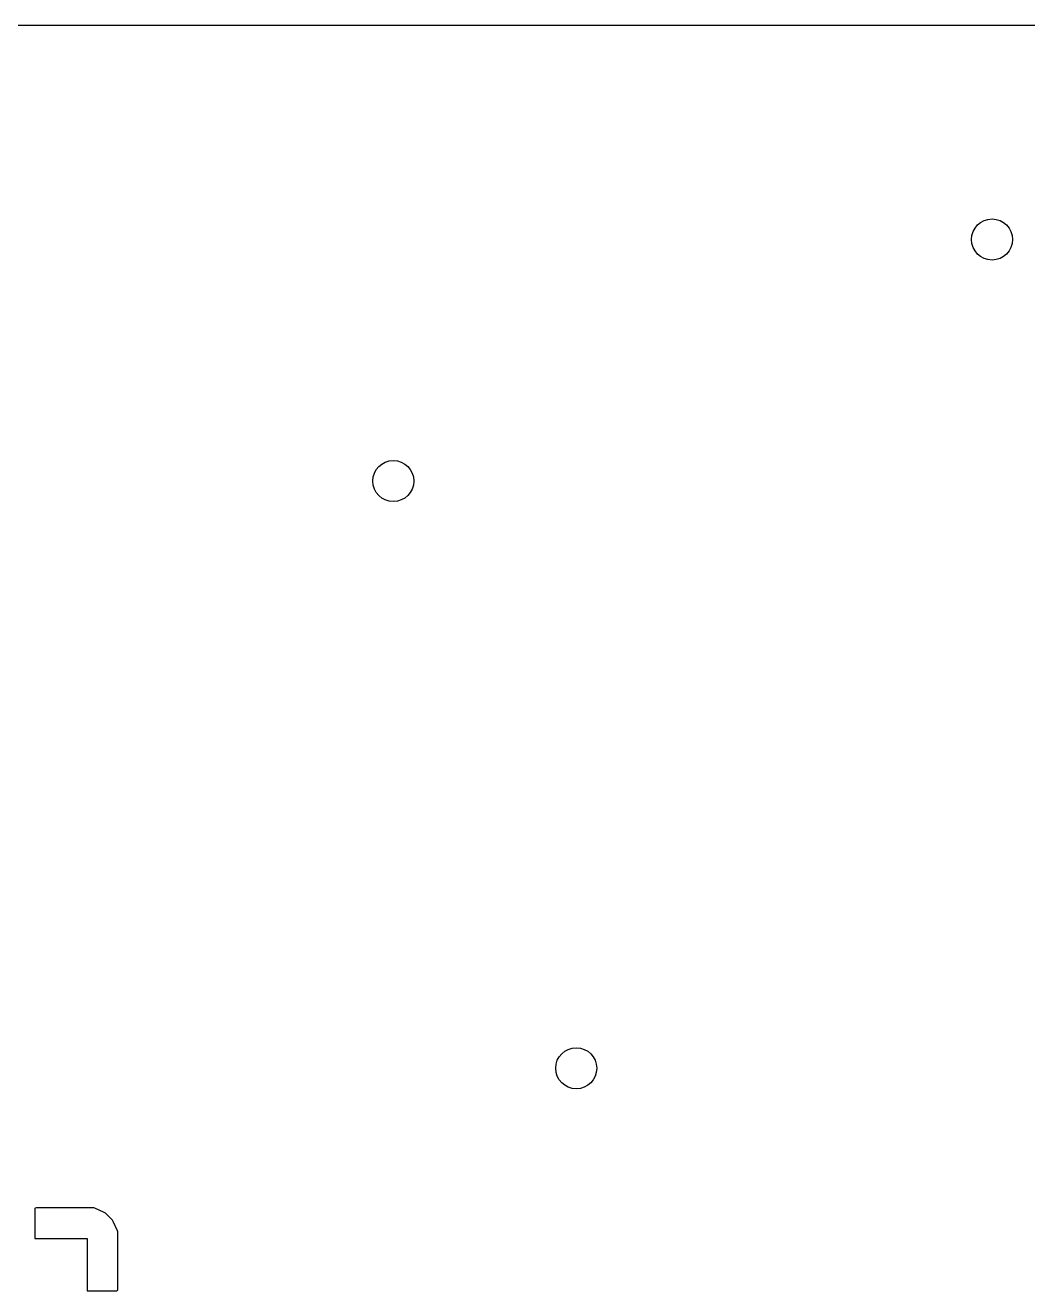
# Model space of a CAD drawing. Extents: x 2.37 to 5.13, y -5.38 to -2.62.
# Drawn here: x 3.3793 to 3.7637, y -3.103 to -2.6179 of the extents above; entities that cross this region are included whole.
import ezdxf

# ---------------------------------------------------------------- set-up
doc = ezdxf.new("R2010")
doc.units = 0
doc.header["$MEASUREMENT"] = 0
doc.layers.add('BLACK', color=7, linetype='CONTINUOUS')

msp = doc.modelspace()

# ---------------------------------------------------------------- linework, layer by layer
at = {"layer": 'BLACK', "linetype": 'CONTINUOUS'}
for p, q in [((2.37081, -2.61789), (5.12919, -2.61789)), ((3.38315, -3.07132), (3.38303, -3.07153)), ((3.38303, -3.07153), (3.38303, -3.08299)), ((3.38355, -3.07118), (3.38315, -3.07132)), ((3.4047, -3.07118), (3.38355, -3.07118)), ((3.40487, -3.07119), (3.4047, -3.07118)), ((3.40558, -3.07127), (3.40487, -3.07119)), ((3.406, -3.07139), (3.40558, -3.07127)), ((3.40957, -3.07297), (3.406, -3.07139)), ((3.41001, -3.07327), (3.40957, -3.07297)), ((3.41274, -3.076), (3.41001, -3.07327)), ((3.41304, -3.07643), (3.41274, -3.076)), ((3.41463, -3.08001), (3.41304, -3.07643)), ((3.41475, -3.08042), (3.41463, -3.08001)), ((3.38303, -3.08299), (3.40303, -3.08299)), ((3.40303, -3.08299), (3.40303, -3.10299)), ((3.41483, -3.08115), (3.41475, -3.08042)), ((3.41484, -3.08132), (3.41483, -3.08115)), ((3.41484, -3.10264), (3.41484, -3.08132)), ((3.40303, -3.10299), (3.41433, -3.10299)), ((3.41433, -3.10299), (3.41472, -3.10285)), ((3.41472, -3.10285), (3.41484, -3.10264))]:
    msp.add_line(p, q, dxfattribs=at)
at = {"layer": 'BLACK'}
for centre in [(3.75, -2.7), (3.5204, -2.7926), (3.59055, -3.01772)]:
    msp.add_circle(centre, 0.00787, dxfattribs=at)

doc.saveas('drawing.dxf')
